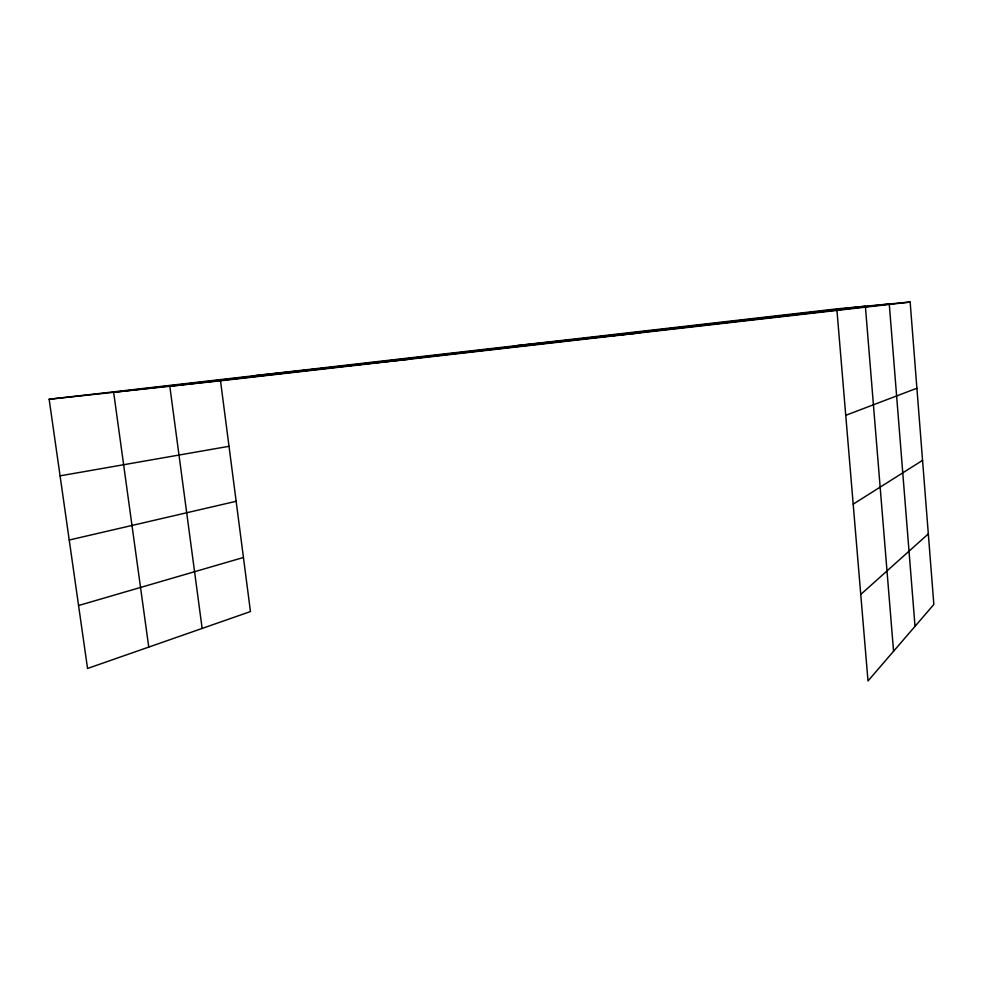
<?xml version="1.0" encoding="UTF-8"?>
<svg xmlns="http://www.w3.org/2000/svg" width="983" height="983" viewBox="0 0 983 983"><rect width="100%" height="100%" fill="white"/><g stroke="black" fill="none" stroke-linecap="round" stroke-linejoin="round"><path stroke-width="1.47" d="M860.752 594.457L928.321 533.88M853.183 504.156L922.558 460.363M845.749 415.317L916.906 388.236M78.566 605.516L243.44 557.484M69.228 540.023L236.153 501.293M60.074 475.846L229.014 446.307M49.15 399.245L220.511 380.79L250.456 611.561L87.548 668.465L49.15 399.245L836.828 308.883L910.147 302.051L933.85 604.471L868.001 680.949L836.828 308.883M220.511 380.79L910.147 302.051M255.961 375.518L408.977 359.274M517.636 345.5L639.712 332.93M148.752 647.084L113.647 392.291L865.372 306.217L893.559 651.274M202.142 628.432L169.801 386.245L889.271 303.993L915.026 626.331"/></g></svg>
